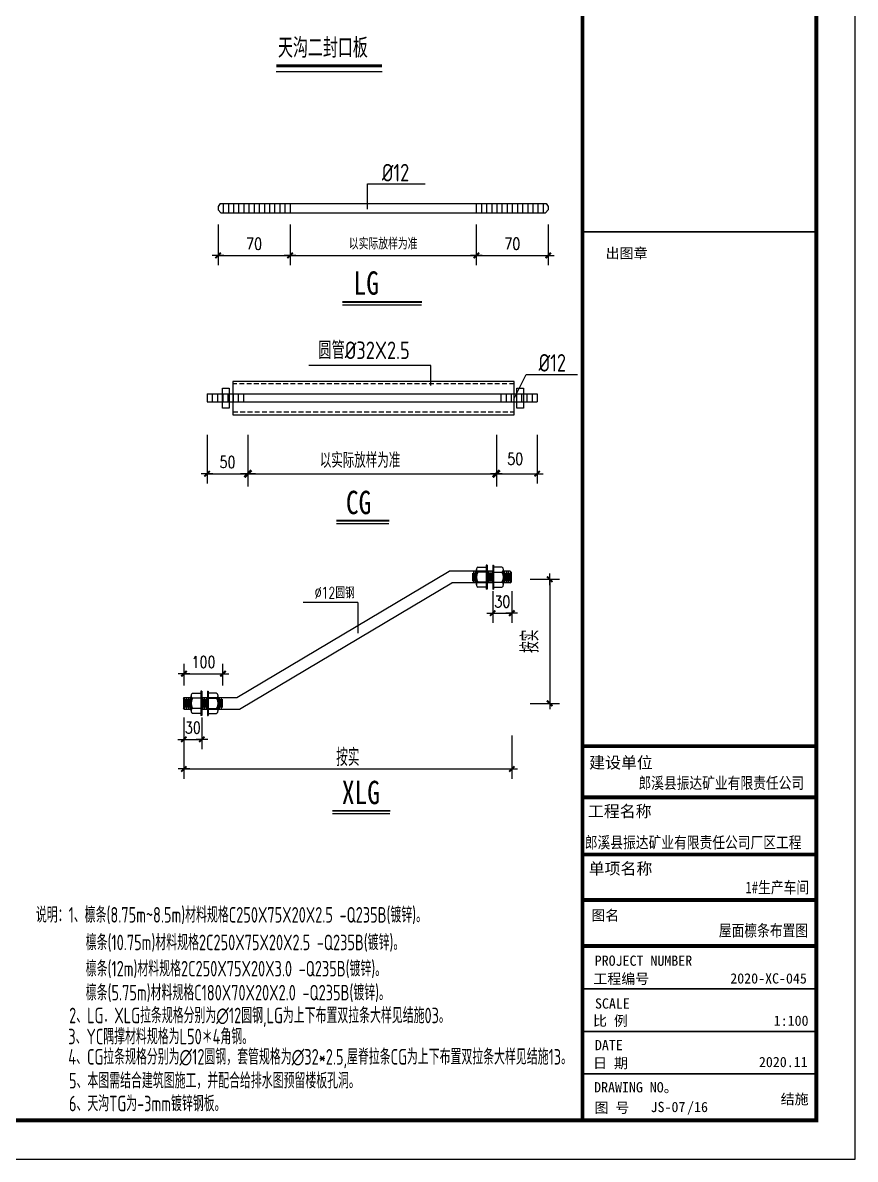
# Model space of a CAD drawing. Extents: x 69728788 to 150676229, y 15322671 to 43663798.
# Drawn here: x 75232999 to 75275784, y 20282903 to 20341327 of the extents above; entities that cross this region are included whole.
import ezdxf

# ---------------------------------------------------------------- set-up
doc = ezdxf.new("R2010")
doc.units = 0
doc.header["$LTSCALE"] = 1000
doc.header["$MEASUREMENT"] = 0
doc.linetypes.add('HIDDEN2', pattern=[0.1875, 0.125, -0.0625])
doc.layers.get('0').update_dxf_attribs({"linetype": 'CONTINUOUS'})
doc.layers.get('DEFPOINTS').update_dxf_attribs({"linetype": 'CONTINUOUS'})
for name, color, linetype in [('1', 7, 'CONTINUOUS'), ('AXIS', 3, 'CONTINUOUS'), ('DIM1', 3, 'CONTINUOUS'), ('PUB_DIM', 3, 'CONTINUOUS'), ('PUB_TEXT', 7, 'CONTINUOUS'), ('PUB_TITLE', 4, 'CONTINUOUS'), ('TC', 151, 'CONTINUOUS'), ('TEXT', 7, 'CONTINUOUS'), ('图框', 253, 'CONTINUOUS'), ('文字', 7, 'CONTINUOUS'), ('构件号', 1, 'CONTINUOUS'), ('梁__实线', 4, 'CONTINUOUS')]:
    doc.layers.add(name, color=color, linetype=linetype)
doc.styles.add('-楷体_GB2312', font='', dxfattribs={"width": 0.8})
doc.styles.add('-黑体', font='simhei.ttf')
doc.styles.add('_HZTXT', font='tssdeng.shx', dxfattribs={"width": 0.8, "bigfont": 'tssdchn.shx'})
doc.styles.add('DIM_FONT', font='SIMPLEX.shx', dxfattribs={"width": 0.8})
doc.styles.add('hztxt', font='romand_pkpm', dxfattribs={"bigfont": 'hztxt'})
doc.styles.add('TSSD_Dimension', font='Tssdeng.shx', dxfattribs={"width": 0.7, "bigfont": 'hztxt.shx'})
doc.styles.add('TSSD_Rein', font='atssdeng.shx', dxfattribs={"width": 0.7, "bigfont": 'atssdchn.shx'})
doc.styles.add('宋体', font='', dxfattribs={"width": 0.8})
doc.styles.add('黑体', font='simhei.ttf', dxfattribs={"width": 0.6, "height": 4.3})
doc.styles.get('-楷体_GB2312').set_extended_font_data('SimSun')
doc.styles.get('宋体').set_extended_font_data('SimSun')
doc.dimstyles.new('DIMN$0', dxfattribs={"dimtxt": 300, "dimasz": 1, "dimexe": 250, "dimexo": 300, "dimgap": 150, "dimtad": 1, "dimdec": 0, "dimdsep": 46, "dimtxsty": 'DIM_FONT', "dimblk": '_DIMX', "dimcen": 2.5, "dimclrt": 7, "dimadec": 0, "dimazin": 0, "dimtfac": 1, "dimtdec": 0, "dimtix": 1, "dimtmove": 2, "dimatfit": 3, "dimldrblk": '_DIMX', "dimfxl": 1, "dimtolj": 1, "dimtzin": 0, "dimarcsym": 0})

# ---------------------------------------------------------------- blocks, each defined once
blk = doc.blocks.new('_DIMX')
blk.add_line((-150, 0), (150, 0))
at = {"const_width": 50}
blk.add_lwpolyline([(-70, -70), (70, 70)], dxfattribs=at)
blk = doc.blocks.new('*D26')
at = {"layer": 'DEFPOINTS', "color": 0}
for p in [(73458581, 21049757), (73459045, 21049757), (73459045, 21048894)]:
    blk.add_point(p, dxfattribs=at)
at = {"layer": 'PUB_DIM', "color": 0, "lineweight": -2}
for p, q in [((73458581, 21049457), (73458581, 21048644)), ((73459045, 21049457), (73459045, 21048644)), ((73458580, 21048894), (73458579, 21048894)), ((73458581, 21048894), (73459045, 21048894)), ((73459046, 21048894), (73459047, 21048894))]:
    blk.add_line(p, q, dxfattribs=at)
blk.add_blockref('_DIMX', (73458581, 21048894), dxfattribs=at)
at = {"layer": 'PUB_DIM', "color": 0, "lineweight": -2, "rotation": 180}
blk.add_blockref('_DIMX', (73459045, 21048894), dxfattribs=at)
at = {"layer": 'PUB_DIM', "color": 7, "insert": (73458813, 21049194), "char_height": 300, "attachment_point": 5, "style": 'DIM_FONT'}
blk.add_mtext('\\A1;30', dxfattribs=at)
blk = doc.blocks.new('*D27')
at = {"layer": 'DEFPOINTS', "color": 0}
for p in [(73466519, 21053000), (73467009, 21053000), (73467009, 21052137)]:
    blk.add_point(p, dxfattribs=at)
at = {"layer": 'PUB_DIM', "color": 0, "lineweight": -2}
for p, q in [((73466519, 21052700), (73466519, 21051887)), ((73467009, 21052700), (73467009, 21051887)), ((73466518, 21052137), (73466517, 21052137)), ((73466519, 21052137), (73467009, 21052137)), ((73467010, 21052137), (73467011, 21052137))]:
    blk.add_line(p, q, dxfattribs=at)
blk.add_blockref('_DIMX', (73466519, 21052137), dxfattribs=at)
at = {"layer": 'PUB_DIM', "color": 0, "lineweight": -2, "rotation": 180}
blk.add_blockref('_DIMX', (73467009, 21052137), dxfattribs=at)
at = {"layer": 'PUB_DIM', "color": 7, "insert": (73466764, 21052437), "char_height": 300, "attachment_point": 5, "style": 'DIM_FONT'}
blk.add_mtext('\\A1;30', dxfattribs=at)
blk = doc.blocks.new('K1')
for p, q in [((73459512.1, 21062667.6), (73467895, 21062667.6)), ((73459530.8, 21062427.5), (73467876.2, 21062427.5)), ((73464450.2, 21060058.2), (73462661.9, 21060058.2)), ((73464690.2, 21060058.2), (73462901.8, 21060058.2)), ((73463847.2, 21054435.7), (73462507.6, 21054435.7)), ((73463875.3, 21046981.9), (73462403.2, 21046981.9))]:
    blk.add_line(p, q)
at = {"linetype": 'Continuous'}
for p, q in [((73467063.7, 21057639.2), (73467374.6, 21058267.9)), ((73459178.7, 21057778.1), (73467661.5, 21057778.1)), ((73459178.7, 21057778.1), (73459178.7, 21057568.1)), ((73459312.2, 21057778.1), (73459312.2, 21057568.1)), ((73459445.7, 21057778.1), (73459445.7, 21057568.1)), ((73459579.2, 21057778.1), (73459579.2, 21057568.1)), ((73459712.7, 21057778.1), (73459712.7, 21057568.1)), ((73459846.2, 21057778.1), (73459846.2, 21057568.1)), ((73459979.7, 21057778.1), (73459979.7, 21057568.1)), ((73460113.2, 21057778.1), (73460113.2, 21057568.1)), ((73466727.1, 21057778.1), (73466727.1, 21057568.1)), ((73466860.5, 21057778.1), (73466860.5, 21057568.1)), ((73466994, 21057778.1), (73466994, 21057568.1)), ((73467127.5, 21057778.1), (73467127.5, 21057568.1)), ((73467261, 21057778.1), (73467261, 21057568.1)), ((73467394.5, 21057778.1), (73467394.5, 21057568.1)), ((73467528, 21057778.1), (73467528, 21057568.1)), ((73467661.5, 21057778.1), (73467661.5, 21057568.1)), ((73459178.7, 21057568.1), (73467661.5, 21057568.1))]:
    blk.add_line(p, q, dxfattribs=at)
at = {"layer": '1'}
for p, q in [((73459512.1, 21062667.6), (73459462.1, 21062593)), ((73459462.1, 21062593), (73459462.1, 21062507.3)), ((73459462.1, 21062507.3), (73459530.8, 21062427.5)), ((73459594.1, 21062667.6), (73459594.1, 21062427.5)), ((73459726.1, 21062667.6), (73459726.1, 21062427.5)), ((73459858.1, 21062667.6), (73459858.1, 21062427.5)), ((73459990.1, 21062667.6), (73459990.1, 21062427.5)), ((73460122.1, 21062667.6), (73460122.1, 21062427.5)), ((73460254.1, 21062667.6), (73460254.1, 21062427.5)), ((73460386.1, 21062667.6), (73460386.1, 21062427.5)), ((73460518.1, 21062667.6), (73460518.1, 21062427.5)), ((73460650.1, 21062667.6), (73460650.1, 21062427.5)), ((73460782.1, 21062667.6), (73460782.1, 21062427.5)), ((73460914.1, 21062667.6), (73460914.1, 21062427.5)), ((73461046.1, 21062667.6), (73461046.1, 21062427.5)), ((73461178.1, 21062667.6), (73461178.1, 21062427.5)), ((73461310.1, 21062667.6), (73461310.1, 21062427.5)), ((73466096.9, 21062667.6), (73466096.9, 21062427.5)), ((73466228.9, 21062667.6), (73466228.9, 21062427.5)), ((73466360.9, 21062667.6), (73466360.9, 21062427.5)), ((73466492.9, 21062667.6), (73466492.9, 21062427.5)), ((73466624.9, 21062667.6), (73466624.9, 21062427.5)), ((73466756.9, 21062667.6), (73466756.9, 21062427.5)), ((73466888.9, 21062667.6), (73466888.9, 21062427.5)), ((73467020.9, 21062667.6), (73467020.9, 21062427.5)), ((73467152.9, 21062667.6), (73467152.9, 21062427.5)), ((73467284.9, 21062667.6), (73467284.9, 21062427.5)), ((73467416.9, 21062667.6), (73467416.9, 21062427.5)), ((73467548.9, 21062667.6), (73467548.9, 21062427.5)), ((73467680.9, 21062667.6), (73467680.9, 21062427.5)), ((73467812.9, 21062667.6), (73467812.9, 21062427.5)), ((73467944.9, 21062507.3), (73467876.2, 21062427.5)), ((73467895, 21062667.6), (73467944.9, 21062593)), ((73467944.9, 21062593), (73467944.9, 21062507.3))]:
    blk.add_line(p, q, dxfattribs=at)
at = {"layer": 'AXIS'}
for p, q in [((73463303.5, 21063172), (73464786.2, 21063172)), ((73463303.5, 21062524.5), (73463303.5, 21063172)), ((73460228.5, 21056633), (73460228.5, 21055397.3)), ((73466611.7, 21056633), (73466611.7, 21055397.3)), ((73463055.6, 21052413.4), (73461651.4, 21052413.4)), ((73463055.6, 21052413.4), (73463055.6, 21051621.9))]:
    blk.add_line(p, q, dxfattribs=at)
at = {"layer": 'DIM1', "linetype": 'Continuous'}
for p, q in [((73464931, 21058506.9), (73461796.7, 21058506.9)), ((73464931, 21057986.8), (73464931, 21058506.9)), ((73467071.1, 21058092.2), (73459841.6, 21058092.2)), ((73459841.6, 21058092.2), (73459841.6, 21057236.2)), ((73467071.1, 21057236.2), (73467071.1, 21058092.2)), ((73459578.6, 21057408.5), (73459578.6, 21057923.1)), ((73459578.6, 21057923.1), (73459747.9, 21057923.1)), ((73459747.9, 21057923.1), (73459747.9, 21057408.5)), ((73467138.1, 21057923.1), (73467307.3, 21057923.1)), ((73467138.1, 21057408.5), (73467138.1, 21057923.1)), ((73467307.3, 21057923.1), (73467307.3, 21057408.5)), ((73459747.9, 21057408.5), (73459578.6, 21057408.5)), ((73459841.6, 21057236.2), (73467071.1, 21057236.2)), ((73467307.3, 21057408.5), (73467138.1, 21057408.5))]:
    blk.add_line(p, q, dxfattribs=at)
at = {"layer": 'DIM1', "linetype": 'HIDDEN2'}
for p, q in [((73467071.1, 21058031.7), (73459841.6, 21058031.7)), ((73459841.6, 21057311.8), (73467071.1, 21057311.8))]:
    blk.add_line(p, q, dxfattribs=at)
at = {"layer": 'PUB_DIM'}
for p, q in [((73460229.8, 21055721.3), (73466610.4, 21055721.3)), ((73467482.5, 21053010.7), (73468233, 21053010.7)), ((73467983, 21053009.7), (73467983, 21049821)), ((73467482.5, 21049820), (73468233, 21049820)), ((73458581.5, 21048992.2), (73458581.5, 21047882.6)), ((73467009.2, 21048992.2), (73467009.2, 21047882.6)), ((73458582.5, 21048132.6), (73467008.2, 21048132.6))]:
    blk.add_line(p, q, dxfattribs=at)
at = {"layer": 'PUB_TEXT', "linetype": 'Continuous'}
blk.add_line((73467374.6, 21058267.9), (73468696.7, 21058267.9), dxfattribs=at)
at = {"layer": 'PUB_TEXT', "const_width": 50}
for points in [[(73462657.1, 21060134.2), (73464461.5, 21060134.2)], [(73462897.1, 21060134.2), (73464701.4, 21060134.2)], [(73462502.8, 21054511.8), (73463858.4, 21054511.8)], [(73462398.4, 21047057.9), (73463886.6, 21047057.9)]]:
    blk.add_lwpolyline(points, dxfattribs=at)
at = {"layer": '梁__实线', "linetype": 'Continuous'}
for p, q in [((73459943.6, 21049971), (73465401.6, 21053213)), ((73466518.5, 21053213.5), (73465403.7, 21053213.5)), ((73465996.7, 21053168.6), (73465996.7, 21052959.1)), ((73466020.3, 21053213.5), (73466020.3, 21052914.2)), ((73466043.9, 21053168.6), (73466043.9, 21052959.1)), ((73466067.5, 21053213.5), (73466067.5, 21052914.2)), ((73466091.2, 21053168.6), (73466091.2, 21052959.1)), ((73466097.7, 21052869.4), (73466097.7, 21053258.2)), ((73466136.1, 21053323), (73466353.6, 21053323)), ((73466353.6, 21053193.4), (73466136.1, 21053193.4)), ((73466353.6, 21053374.9), (73466353.6, 21052752.8)), ((73466372.5, 21053374.9), (73466353.6, 21053374.9)), ((73466372.5, 21053374.9), (73466372.5, 21052752.8)), ((73466374.7, 21053168.6), (73466374.7, 21052959.1)), ((73466398.3, 21053213.5), (73466398.3, 21052914.2)), ((73466421.9, 21053168.6), (73466421.9, 21052959.1)), ((73466445.5, 21053213.5), (73466445.5, 21052914.2)), ((73466469.2, 21053168.6), (73466469.2, 21052959.1)), ((73466492.8, 21053213.5), (73466492.8, 21052914.2)), ((73466516.4, 21053168.6), (73466516.4, 21052959.1)), ((73466518.5, 21053374.9), (73466518.5, 21052752.8)), ((73466518.5, 21053374.9), (73466537.4, 21053374.9)), ((73466537.4, 21053374.9), (73466537.4, 21052752.8)), ((73466755, 21053323), (73466537.4, 21053323)), ((73466537.4, 21053193.4), (73466755, 21053193.4)), ((73466648.6, 21053309.3), (73466648.6, 21053309.3)), ((73466793.4, 21052869.4), (73466793.4, 21053258.2)), ((73466965.3, 21053213.5), (73466793.4, 21053213.5)), ((73466799.9, 21053168.6), (73466799.9, 21052959.1)), ((73466823.5, 21053213.5), (73466823.5, 21052914.2)), ((73466847.2, 21053168.6), (73466847.2, 21052959.1)), ((73466870.8, 21053213.5), (73466870.8, 21052914.2)), ((73466894.4, 21053168.6), (73466894.4, 21052959.1)), ((73466918, 21053213.5), (73466918, 21052914.2)), ((73466941.7, 21053168.6), (73466941.7, 21052959.1)), ((73466965.3, 21053213.5), (73466965.3, 21052914.2)), ((73466988.9, 21053189.9), (73466965.3, 21053213.5)), ((73466988.9, 21053189.9), (73466988.9, 21052937.8)), ((73460013.6, 21049671.7), (73465471.6, 21052913.7)), ((73466518.5, 21052914.2), (73465473.8, 21052914.2)), ((73466353.6, 21052934.2), (73466136.1, 21052934.2)), ((73466353.6, 21052804.6), (73466136.1, 21052804.6)), ((73466537.4, 21052934.2), (73466755, 21052934.2)), ((73466537.4, 21052804.6), (73466755, 21052804.6)), ((73466965.3, 21052914.2), (73466793.4, 21052914.2)), ((73466965.3, 21052914.2), (73466988.9, 21052937.8)), ((73466372.5, 21052752.8), (73466353.6, 21052752.8)), ((73466518.5, 21052752.8), (73466537.4, 21052752.8)), ((73458570.3, 21049946.9), (73458593.9, 21049970.5)), ((73458570.3, 21049946.9), (73458570.3, 21049694.8)), ((73458593.9, 21049970.5), (73458765.8, 21049970.5)), ((73458593.9, 21049970.5), (73458593.9, 21049671.2)), ((73458617.5, 21049925.6), (73458617.5, 21049716.1)), ((73458641.2, 21049970.5), (73458641.2, 21049671.2)), ((73458664.8, 21049925.6), (73458664.8, 21049716.1)), ((73458688.4, 21049970.5), (73458688.4, 21049671.2)), ((73458712, 21049925.6), (73458712, 21049716.1)), ((73458735.7, 21049970.5), (73458735.7, 21049671.2)), ((73458759.3, 21049925.6), (73458759.3, 21049716.1)), ((73458765.8, 21049626.4), (73458765.8, 21050015.2)), ((73458804.2, 21050080), (73459021.8, 21050080)), ((73459021.8, 21049950.4), (73458804.2, 21049950.4)), ((73459040.7, 21050131.9), (73459021.8, 21050131.9)), ((73459021.8, 21050131.9), (73459021.8, 21049509.8)), ((73459040.7, 21050131.9), (73459040.7, 21049509.8)), ((73459040.7, 21049970.5), (73459941.4, 21049970.5)), ((73459042.8, 21049925.6), (73459042.8, 21049716.1)), ((73459066.4, 21049970.5), (73459066.4, 21049671.2)), ((73459090, 21049925.6), (73459090, 21049716.1)), ((73459113.7, 21049970.5), (73459113.7, 21049671.2)), ((73459137.3, 21049925.6), (73459137.3, 21049716.1)), ((73459160.9, 21049970.5), (73459160.9, 21049671.2)), ((73459184.5, 21049925.6), (73459184.5, 21049716.1)), ((73459186.7, 21050131.9), (73459205.6, 21050131.9)), ((73459186.7, 21050131.9), (73459186.7, 21049509.8)), ((73459205.6, 21050131.9), (73459205.6, 21049509.8)), ((73459423.1, 21050080), (73459205.6, 21050080)), ((73459205.6, 21049950.4), (73459423.1, 21049950.4)), ((73459461.5, 21049626.4), (73459461.5, 21050015.2)), ((73459468, 21049925.6), (73459468, 21049716.1)), ((73459491.7, 21049970.5), (73459491.7, 21049671.2)), ((73459515.3, 21049925.6), (73459515.3, 21049716.1)), ((73459538.9, 21049970.5), (73459538.9, 21049671.2)), ((73459562.5, 21049925.6), (73459562.5, 21049716.1)), ((73458593.9, 21049671.2), (73458570.3, 21049694.8)), ((73458593.9, 21049671.2), (73458765.8, 21049671.2)), ((73459021.8, 21049691.2), (73458804.2, 21049691.2)), ((73459040.7, 21049671.2), (73460011.4, 21049671.2)), ((73459205.6, 21049691.2), (73459423.1, 21049691.2)), ((73459021.8, 21049561.6), (73458804.2, 21049561.6)), ((73459040.7, 21049509.8), (73459021.8, 21049509.8)), ((73459186.7, 21049509.8), (73459205.6, 21049509.8)), ((73459205.6, 21049561.6), (73459423.1, 21049561.6))]:
    blk.add_line(p, q, dxfattribs=at)
for centre, radius, start, end in [((73465403.7, 21053208.5), 5, 90, 115.76794), ((73466171.6, 21053258.2), 73.9, 118.7168, 241.2832), ((73466335.7, 21053063.8), 238, 147.00254, 212.99746), ((73466719.5, 21053258.2), 73.9, 298.7168, 61.2832), ((73466555.4, 21053063.8), 238, 327.00254, 32.99746), ((73465473.8, 21052909.2), 5, 90, 115.76794), ((73466171.6, 21052869.4), 73.9, 118.7168, 241.2832), ((73466719.5, 21052869.4), 73.9, 298.7168, 61.2832), ((73458839.7, 21050015.2), 73.9, 118.7168, 241.2832), ((73459003.8, 21049820.8), 238, 147.00254, 212.99746), ((73459387.6, 21050015.2), 73.9, 298.7168, 61.2832), ((73459223.5, 21049820.8), 238, 327.00254, 32.99746), ((73459941.4, 21049975.5), 5, 270, 295.76794), ((73458839.7, 21049626.4), 73.9, 118.7168, 241.2832), ((73459387.6, 21049626.4), 73.9, 298.7168, 61.2832), ((73460011.4, 21049676.2), 5, 270, 295.76794)]:
    blk.add_arc(centre, radius, start, end, dxfattribs=at)
at = {"layer": 'AXIS', "xscale": 1.296000003814697, "yscale": 1.296000000089407, "zscale": 1.296, "rotation": 180}
blk.add_blockref('_DIMX', (73460228.5, 21055721.3), dxfattribs=at)
at = {"layer": 'AXIS', "xscale": 1.296000003814697, "yscale": 1.296000000089407, "zscale": 1.296}
blk.add_blockref('_DIMX', (73466611.7, 21055721.3), dxfattribs=at)
at = {"layer": 'PUB_DIM'}
for p, rotation in [((73467983, 21053010.7), 90), ((73467983, 21049820), 270), ((73458581.5, 21048132.6), 180)]:
    blk.add_blockref('_DIMX', p, dxfattribs=dict(at, rotation=rotation))
blk.add_blockref('_DIMX', (73467009.2, 21048132.6), dxfattribs=at)
at = {"layer": 'PUB_TEXT', "width": 0.8}
for s, height, style, p in [('%%C12', 450, 'TSSD_Rein', (73463669.7, 21063234.8)), ('LG', 600, '-楷体_GB2312', (73462943.9, 21060323)), ('圆管%%c32X2.5', 450, 'TSSD_Rein', (73462033.5, 21058669.6)), ('%%c12', 450, 'TSSD_Rein', (73467697.8, 21058347)), ('以实际放样为准', 388.8, '_HZTXT', (73462075.6, 21055873.1)), ('CG', 600, '-楷体_GB2312', (73462746.3, 21054683.2)), ('XLG', 600, '-楷体_GB2312', (73462641.8, 21047229.4))]:
    blk.add_text(s, height=height, dxfattribs=dict(at, style=style)).set_placement(p)
at = {"layer": 'PUB_TEXT', "insert": (73467473.8, 21051415.3), "char_height": 450, "attachment_point": 5, "rotation": 90, "style": 'TSSD_Rein'}
blk.add_mtext('\\A1;按实', dxfattribs=at)
at = {"layer": 'PUB_TEXT', "insert": (73462795.3, 21048432.6), "char_height": 450, "attachment_point": 5, "style": 'TSSD_Rein'}
blk.add_mtext('\\A1;按实', dxfattribs=at)
at = {"layer": '文字', "style": 'hztxt', "width": 0.7}
blk.add_text('∅12圆钢', height=295.27, dxfattribs=at).set_placement((73461943.4, 21052515))
at = {"layer": 'PUB_DIM'}
for p1, p2, distance, text in [((73459462.1, 21062427.5), (73461310.1, 21062427.5), -1094.6, '70'), ((73466096.9, 21062427.5), (73467944.9, 21062427.5), -1094.6, '70'), ((73459178.7, 21057021.8), (73460228.5, 21057021.8), -1300.5, '50')]:
    blk.add_aligned_dim(p1=p1, p2=p2, distance=distance, text=text, dimstyle='DIMN$0', dxfattribs=at).render()
blk.add_aligned_dim(p1=(73461310.1, 21062427.5), p2=(73466096.9, 21062427.5), distance=-1094.6, text='以实际放样为准', dimstyle='DIMN$0', override={"dimtxsty": '_HZTXT'}, dxfattribs=at).render()
blk.add_linear_dim(base=(73467661.5, 21055721.3), p1=(73466611.7, 21057021.8), p2=(73467661.5, 21057021.8), angle=0, location=(73467096.3, 21056102), text='50', dimstyle='DIMN$0', dxfattribs=at).render()
for base, p1, p2, picture, middle in [((73467009.2, 21052137.4), (73466518.9, 21052999.6), (73467009.2, 21052999.6), '*D27', (73466764, 21052437.4)), ((73459044.9, 21048894.4), (73458581.5, 21049756.6), (73459044.9, 21049756.6), '*D26', (73458813.2, 21049194.4))]:
    dim = blk.add_linear_dim(base=base, p1=p1, p2=p2, text='30', dimstyle='DIMN$0', dxfattribs=at)
    dim.commit()
    dim.dimension.update_dxf_attribs({"geometry": picture, "text_midpoint": middle})
blk.add_linear_dim(base=(73459587.4, 21050582.6), p1=(73458585.9, 21049978.2), p2=(73459587.4, 21049978.2), text='100', dimstyle='DIMN$0', dxfattribs=at).render()

msp = doc.modelspace()

# ---------------------------------------------------------------- linework, layer by layer
msp.add_line((75251466.4, 20338809.7, -2216.8), (75246030.6, 20338809.7, -2216.8))
at = {"layer": 'PUB_TITLE'}
msp.add_lwpolyline([(75107584.3, 20282902.8), (75275784.3, 20282902.8), (75275784.3, 20401702.8), (75107584.3, 20401702.8)], close=True, dxfattribs=at)
at = {"layer": 'PUB_TITLE', "const_width": 200}
msp.add_lwpolyline([(75112584.3, 20284902.8), (75273784.3, 20284902.8), (75273784.3, 20399702.8), (75112584.3, 20399702.8)], close=True, dxfattribs=at)
at = {"layer": '图框', "color": 4}
for points, const_width in [([(75273784.3, 20284902.8), (75261765.8, 20284902.8), (75261765.8, 20399702.8), (75273784.3, 20399702.8)], 197.2), ([(75261765.8, 20304141.1), (75273740.6, 20304141.1)], 199.2), ([(75261765.8, 20301507.1), (75273744.3, 20301507.1)], 199.2), ([(75261765.8, 20298572.7), (75273784.3, 20298572.7)], 199.2), ([(75261765.8, 20296231.2), (75273784.3, 20296231.2)], 199.2), ([(75261765.8, 20293862.1), (75273784.3, 20293862.1)], 199.2), ([(75261765.8, 20291664.4), (75273784.3, 20291664.4)], 80.7), ([(75261765.8, 20289470.5), (75273784.3, 20289470.5)], 80.7), ([(75261765.8, 20287293.2), (75273784.3, 20287293.2)], 80.7)]:
    msp.add_lwpolyline(points, dxfattribs=dict(at, const_width=const_width))
at = {"layer": '图框', "color": 0, "const_width": 100}
msp.add_lwpolyline([(75261765.8, 20330576.9), (75273784.3, 20330576.9)], dxfattribs=at)
at = {"layer": '构件号', "color": 7, "const_width": 152.6, "elevation": -2215.5}
msp.add_lwpolyline([(75251464.5, 20339110.5), (75246030.9, 20339110.5)], dxfattribs=at)

# ---------------------------------------------------------------- block references
at = {"layer": '文字', "xscale": 2, "yscale": 2, "zscale": 2}
msp.add_blockref('K1', (-71675884.6, -21793300.2), dxfattribs=at)

# ---------------------------------------------------------------- texts
at = {"layer": 'TC', "color": 7, "style": '_HZTXT', "width": 0.8}
msp.add_text('天沟二封口板', height=1012.5, dxfattribs=at).set_placement((75246116.6, 20339528.3))
at = {"layer": 'TEXT', "color": 3, "style": '-黑体', "width": 0.8}
for s, p in [('郎溪县振达矿业有限责任公司', (75264642.2, 20301944.8)), ('郎溪县振达矿业有限责任公司厂区工程', (75261885.6, 20298889.9)), ('1#生产车间', (75270138.3, 20296578.5)), ('屋面檩条布置图', (75268774.6, 20294364.2, -27.6))]:
    msp.add_text(s, height=600.3, dxfattribs=at).set_placement(p)
at = {"layer": 'TEXT', "color": 2, "style": 'TSSD_Dimension', "width": 0.7}
for s, p in [('说明：1、檩条(8.75m~8.5m)材料规格C250X75X20X2.5 -Q235B(镀锌)。', (75233677.5, 20295066.8)), ('檩条(10.75m)材料规格2C250X75X20X2.5 -Q235B(镀锌)。', (75236238.8, 20293648.3)), ('檩条(12m)材料规格2C250X75X20X3.0 -Q235B(镀锌)。', (75236238.8, 20292299)), ('檩条(5.75m)材料规格C180X70X20X2.0 -Q235B(镀锌)。', (75236238.8, 20291067.4)), ('2、LG．XLG拉条规格分别为∅12圆钢,LG为上下布置双拉条大样见结施03。', (75235381.8, 20289894.8)), ('3、YC隅撑材料规格为L50＊4角钢。', (75235338.5, 20288810.9)), ('4、CG拉条规格分别为∅12圆钢，套管规格为∅32*2.5,屋脊拉条CG为上下布置双拉条大样见结施13。', (75235338.6, 20287768)), ('5、本图需结合建筑图施工，并配合给排水图预留楼板孔洞。', (75235374.3, 20286541, 1019.4)), ('6、天沟TG为-3mm镀锌钢板。', (75235373.8, 20285367.1, 1019.4))]:
    msp.add_text(s, height=800, dxfattribs=at).set_placement(p)
at = {"layer": '图框', "color": 4}
for s, height, style, p in [('出图章', 525.89, '黑体', (75262956.1, 20329216)), ('建设单位', 600, '黑体', (75262109.1, 20302995.7)), ('工程名称', 600, '黑体', (75262042.6, 20300492.6)), ('单项名称', 600, '黑体', (75262082.6, 20297545.3)), ('图名', 525.89, '黑体', (75262221.1, 20295181.1)), ('工程编号', 525.89, '黑体', (75262324, 20291918.5)), ('2020-XC-045', 525.888, '宋体', (75269360.7, 20291936.7)), ('SCALE', 525.89, '黑体', (75262407.8, 20290647.4)), ('比 例', 525.89, '黑体', (75262306.3, 20289761.5)), ('1:100', 525.89, '宋体', (75271593.7, 20289763.6)), ('DATE', 525.89, '黑体', (75262405.1, 20288510.2)), ('日 期', 525.89, '黑体', (75262306.3, 20287584.2)), ('2020.11', 525.89, '宋体', (75270832.5, 20287640.6)), ('DRAWING NO。', 525.888, '黑体', (75262363.6, 20286340.8)), ('图 号', 525.89, '黑体', (75262381, 20285290.7))]:
    msp.add_text(s, height=height, dxfattribs=dict(at, style=style)).set_placement(p)
at = {"layer": '图框', "color": 0, "style": '黑体'}
msp.add_text('PROJECT NUMBER', height=525.888, dxfattribs=at).set_placement((75262395, 20292848.1))
at = {"layer": '图框', "color": 3, "style": '宋体'}
for s, p in [('结施', (75271948.2, 20285735.7)), ('JS-07', (75265265.4, 20285327.4)), ('/16', (75267140.9, 20285327.4))]:
    msp.add_text(s, height=525.89, dxfattribs=at).set_placement(p)

doc.saveas('drawing.dxf')
